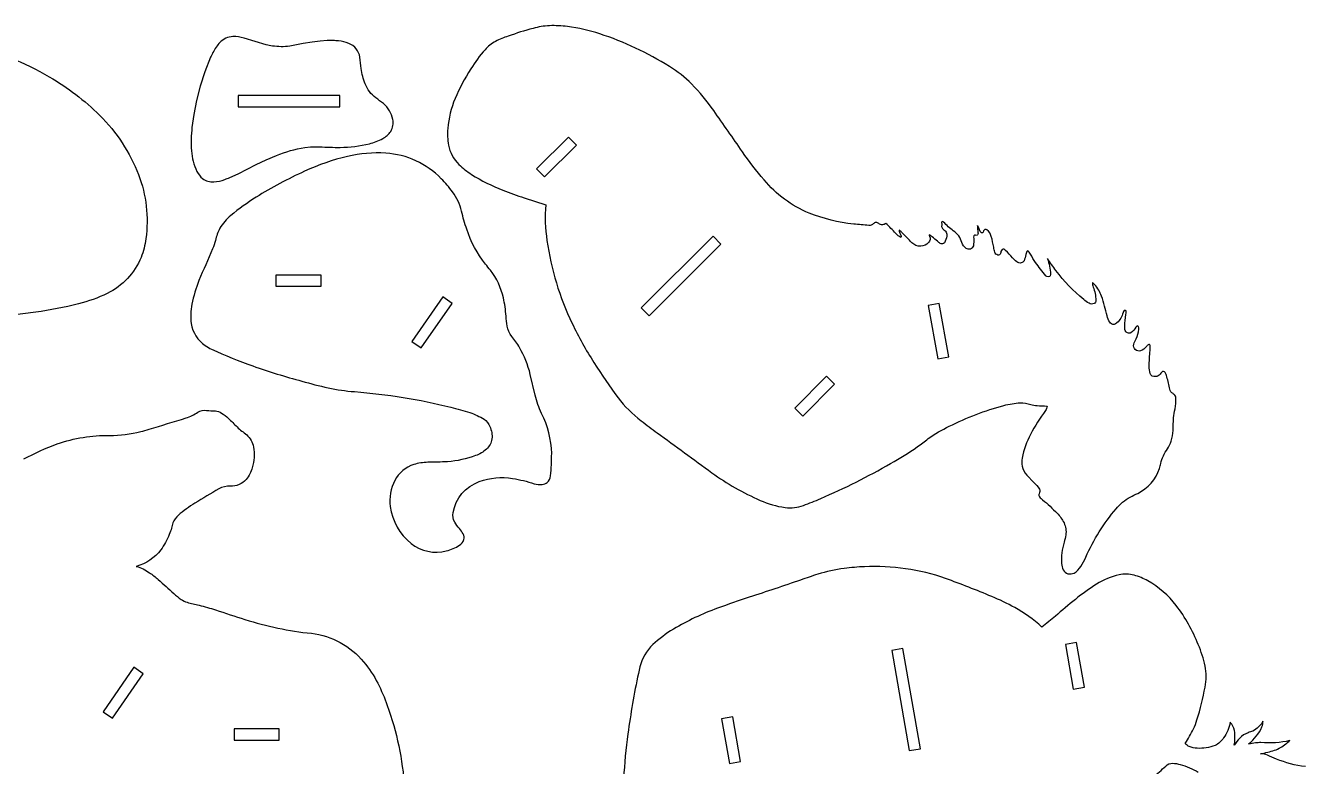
# Model space of a CAD drawing. Extents: x -678 to 636, y -56 to 1083.
# Drawn here: x -124 to 556, y 689 to 1083 of the extents above; entities that cross this region are included whole.
import ezdxf

# ---------------------------------------------------------------- set-up
doc = ezdxf.new("R2010")
doc.units = 0
doc.header["$MEASUREMENT"] = 0
doc.layers.get('0').update_dxf_attribs({"linetype": 'CONTINUOUS'})

msp = doc.modelspace()

# ---------------------------------------------------------------- linework, layer by layer
for points in [[(329.27, 977.54, 0.472542), (326.36, 977.34, -0.22285), (324, 976.58, 0.001624), (315.95, 977.28, -0.068121), (292.2, 983.11, -0.12294), (268.27, 1000.74, -0.02381), (256.77, 1015.71, 0.001574), (241.53, 1037.52, 0.042264), (229.77, 1051.73, 0.057419), (217.98, 1060.98, 0.061287), (180.92, 1078.33, 0.042216), (163.84, 1082.19, 0.038891), (154.22, 1082.66, 0.053878), (145.47, 1081.22, 0.024246), (132.29, 1077.06, 0.039203), (125.51, 1074.33, 0.093957), (119.96, 1069.87, 0.045786), (112.39, 1059.69, 0.044522), (104.02, 1043.95, 0.075403), (100.12, 1028.04, 0.062755), (100.55, 1019.22, 0.154552), (106.09, 1008.94, 0.054283), (112.81, 1003.68, 0.050589), (129.46, 995.28, 0.012561), (140.78, 991.21), (152.21, 987.53, 0.056962), (152.87, 968.56, 0.077991), (166.29, 924.48, 0.031223), (177.88, 903.65, 0.021695), (190.71, 885.03, 0.066128), (202.88, 872.81, 0.012098), (211.48, 866.37, -0.002903), (240.53, 845.17, 0.051664), (266.21, 830.47, 0.066066), (279.42, 826.69, 0.116399), (289.23, 827.82, 0.018336), (298.38, 831.46, 0.02908), (335.55, 850.09, 0.025635), (349.71, 858.9, 0.007028), (355.55, 863.27, -0.046863), (366.72, 869.83, -0.049175), (395.83, 880.93, -0.041508), (404.43, 882.32, -0.094251), (410.01, 881.43, 0.043478), (413.43, 880.85, 0.002725), (418.72, 880.6, -0.170198), (417.84, 878.2, 0.034561), (409.9, 865.54, 0.075272), (405.53, 852.97, 0.078691), (405.45, 848.71, 0.149428), (407.9, 843.92), (411.75, 840.02, -0.036385), (414.67, 836.5, -0.259667), (414.5, 834.05, 0.278525), (414.78, 832.29, 0.074068), (416.38, 830.82, -0.021462), (424.08, 823.67, -0.070209), (427.74, 818.51, -0.156754), (428.65, 812.13, -0.042814), (427.78, 808.24, 0.083035), (426.41, 796.9, 0.099043), (427.28, 793.61, 0.410108), (433.11, 791.89, 0.121168), (436.73, 795.44, 0.044531), (439.32, 800.38, -0.071518), (455.41, 826.02, -0.083569), (462.9, 832.26, -0.017319), (466.92, 834.19, 0.199218), (478.51, 847.42, 0.033314), (479.18, 850.12, -0.093942), (482.73, 857.84, 0.043112), (484.71, 861.89, 0.07813), (485.7, 867.58, -0.010511), (485.95, 874.33, -0.045257), (486.79, 879.03, 0.050349), (487.24, 884.82, 0.219237), (486.34, 886.79, -0.050899), (485.06, 887.64, -0.141018), (483.76, 890.29, 0.034098), (482.17, 896.91, 0.04051), (481.46, 898.46, 0.540897), (479.65, 898.56, -0.124694), (477.74, 896.63, -0.224341), (474.62, 896.49, -0.20451), (473.51, 897.95, -0.08534), (473.02, 901.65, -0.022348), (473.4, 908.36, 0.004974), (473.53, 911.64, 0.092324), (473.59, 912.78, 0.465358), (472.52, 913.17, 0.142161), (471.51, 912.19, -0.140197), (468.45, 909.86, -0.573079), (464.79, 913.43, -0.097038), (466.08, 916.25, 0.11842), (467.42, 921.35, 0.177577), (467.3, 922.82, 0.309517), (466.57, 923.13, 0.161792), (465.96, 922.46, -0.100321), (463.28, 919.57, -0.478851), (460.32, 920.67, -0.115052), (460, 922.98, -0.031602), (460.6, 929.23, 0.072918), (460.84, 930.81, 0.578926), (459.67, 931.28, 0.123345), (459.15, 930.26, -0.130178), (455.9, 924.81, -0.108216), (454.37, 924, -0.318296), (452.09, 925.1, -0.094082), (450.69, 928.44, 0.021518), (447.69, 938.94, 0.09786), (444.09, 945.07, 0.03274), (442.8, 946.28, 0.121912), (443.23, 943.82, -0.083977), (444.65, 936.72, -0.265467), (443.71, 935, -0.227759), (441.05, 935.17, -0.073492), (438.21, 937.17, -0.063951), (423.47, 952.59, -0.001993), (418.87, 958.89, -0.065814), (419.94, 954.91, -0.033038), (420.59, 950.56, -0.636537), (418.59, 949.38, -0.1072), (418.06, 949.85, -0.02213), (412.62, 956.78, -0.035849), (409.94, 961.36, 0.147773), (408.31, 963.12, 0.117008), (407.48, 961.07, -0.065461), (406.49, 957.82, -0.186611), (405.01, 956.59, -0.236214), (402.63, 957.18, -0.068673), (400.38, 959.36, 0.019958), (396.69, 963.3, 0.052886), (395.92, 963.86, 0.456459), (394.23, 962.77, -0.036884), (394.03, 961.7, -0.319333), (392.51, 960.79, -0.244637), (390.96, 962.32, -0.054525), (390.35, 964.98, 0.026472), (389.08, 970.69, 0.168091), (386.78, 974.13, 0.460719), (384.88, 973.68), (384.7, 972.93, -0.371112), (383.86, 972.61, -0.176591), (382.75, 974.25, 0.077651), (381.95, 976.13, 0.04134), (381.68, 976.45, -0.077471), (381.81, 974.54, -0.024305), (382.04, 972.36, -0.387706), (381.1, 971.24, 0.04491), (380.22, 971.38, 0.281354), (379.86, 971, 0.124384), (379.71, 969.55, -0.072041), (379.53, 965.74, -0.534247), (375.69, 964.32, -0.168584), (373.43, 967.41, 0.199715), (368.88, 973.61, -0.036089), (363.75, 978.29, 0.100537), (363.22, 978.58, 0.324624), (362.64, 978.14, 0.074546), (362.75, 977.62, -0.02832), (362.66, 976.05, 0.217003), (363.5, 974.53, -0.080053), (365.02, 972.98, -0.174452), (365.41, 970.89, -0.120196), (364.15, 967.38, -0.413352), (361.84, 966.96, -0.05516), (360.47, 968.15, -0.039078), (357.73, 970.53, 0.087231), (356.13, 971.49, 0.316019), (356.23, 970.9, -0.317179), (355.75, 967.41, -0.217836), (351.55, 965.5, -0.214543), (346.89, 967.33, 0.00346), (341.43, 973.04, 0.077735), (340.03, 973.95, 0.105778), (340.64, 972.02, -0.064046), (341.14, 970.78, -0.174397), (341.03, 970.17, -0.098785), (338.35, 972.29, 0.010363), (333.07, 977.64, -0.192388), (331.21, 976.94, -0.226857)], [(70.88, 1032.84, 0.184781), (65.95, 1041.26, 0.011254), (61.89, 1044.27, -0.136454), (56.22, 1051.74, -0.060758), (54.12, 1059.85, -0.002191), (53.45, 1065.87, 0.26826), (47.55, 1073.26, 0.07219), (42.08, 1074.56, 0.020381), (39.23, 1074.75), (35.96, 1074.72), (32.25, 1074.46), (28.05, 1073.96), (23.36, 1073.19, -0.008983), (16.14, 1071.79, -0.07392), (6.93, 1071.85, -0.020643), (3.58, 1072.5), (-8.15, 1076.03, 0.078568), (-14.11, 1076.89, 0.192811), (-20.94, 1073.78, 0.07529), (-24.66, 1068.46, 0.019181), (-25.9, 1065.85), (-28.95, 1058.2), (-31.46, 1050.48), (-33.44, 1042.86), (-34.9, 1035.52), (-35.83, 1028.61, 0.044501), (-36.1, 1016.21, 0.08879), (-33.22, 1005.28, 0.107011), (-30.15, 1001.43, 0.188625), (-24.23, 999.69, 0.071924), (-18.37, 1000.98, 0.017438), (-15.71, 1002), (-11.35, 1003.99), (-1.68, 1008.85), (3.6, 1011.39), (9.15, 1013.76, -0.059152), (24.08, 1017.88), (27.22, 1018.22), (30.42, 1018.35), (32.04, 1018.33, 0.016769), (43, 1018.02, 0.054486), (58.55, 1019.94, 0.057388), (65.6, 1022.68, 0.122302), (69.83, 1026.52, 0.205506)], [(-24.83, 964.11, 0.005788), (-32.12, 947.23, 0.04105), (-35.93, 934.69, 0.080681), (-36.22, 924.45, 0.205977), (-28.74, 912.72, 0.045633), (-25.38, 910.8, 0.024714), (-3.4, 901.9, 0.019689), (22.59, 893.82, 0.014897), (36.58, 890.26, 0.031658), (50.64, 888.25, -0.040976), (101.78, 879.98, -0.01316), (111.94, 877.12, -0.054976), (119.44, 873.63, -0.154932), (122.47, 869.72, -0.144626), (123.63, 863.14, -0.175825), (120.69, 857.7, -0.099375), (114.96, 854.27, -0.072382), (100.02, 851.04, -0.016027), (89.53, 850.73, 0.062085), (82.03, 849.55, 0.198695), (72.02, 841.09, 0.162273), (69.59, 827.28, 0.193611), (80.67, 807.55, 0.234306), (99.38, 803.68, 0.074764), (106.38, 806.62, 0.197809), (108.72, 809.63, 0.189058), (108.29, 812.64, 0.050269), (106.36, 815.47, -0.029541), (103.83, 818.92, -0.189313), (103, 824, -0.273344), (116.92, 840.44, -0.126468), (134.6, 842.14, -0.037935), (146.16, 839.36, 0.078528), (150.32, 838.98, 0.124111), (153, 839.98, 0.210924), (154.83, 843.47, 0.022805), (155.38, 855.4, 0.113445), (149.98, 876.72, -0.045804), (146.68, 886.33), (143.99, 897.38, 0.073707), (138.31, 911.7, 0.03925), (134.15, 917.59, -0.127436), (131.78, 923.05, -0.025077), (131.14, 928.38, 0.032606), (129.74, 938.14, 0.107501), (122.83, 952.71, 0.017551), (120.17, 956.02, -0.087371), (110.24, 974.52, -0.025339), (107.5, 984.07, 0.101212), (102.71, 994.38, 0.048029), (96.68, 1001.37, 0.184975), (67.21, 1014.94, 0.074535), (46.89, 1013.22, 0.050622), (24.03, 1005.32, 0.03268), (-1.74, 991.54, 0.031792), (-15.19, 981.81, 0.086048), (-21, 975.05, 0.069194), (-23.35, 968.58, -0.034224)]]:
    msp.add_lwpolyline(points, format="xyb", close=True)
for points in [[(-154.55, 1072.83, -0.071157), (-111.67, 1055.51, -0.063535), (-84.87, 1035.01, -0.103883), (-64.24, 1003.53, -0.125822), (-60.34, 969.48, -0.058409), (-62.84, 959.57, -0.186899), (-80.89, 940.45, -0.053724), (-96.09, 934.89, -0.029719), (-118.88, 930.51), (-146.68, 926.88, 0.016937)], [(-125.16, 852.48, -0.038158), (-107.42, 860.46, -0.087709), (-79.59, 864.98, 0.064684), (-63.05, 867.05, 0.012478), (-58.62, 868.26, 0.001256), (-38.97, 874.29, 0.078682), (-32.7, 877.38, -0.153023), (-28.04, 878.29, 0.00732), (-23.39, 877.97, -0.123438), (-20.15, 876.88, -0.04468), (-16.48, 874.06, -0.006183), (-11.83, 869.48, 0.021229), (-6.75, 865.3, -0.173316), (-3.15, 858.84, -0.124233), (-3.8, 847.85, -0.105892), (-7.02, 841.62, -0.23034), (-15.43, 838.03, 0.138003), (-21.51, 836.65, 0.001332), (-34.27, 828.97, 0.04333), (-43.06, 822.56, 0.107282), (-45.98, 818.53, 0.042863), (-46.7, 815.79, -0.04307), (-47.88, 812.35, -0.063856), (-52.39, 804.23, -0.162699), (-65.44, 795.44, -0.08012), (-58.43, 792.07, -0.035438), (-53.73, 788.44, -0.002832), (-45.53, 781.02, 0.030554), (-41.53, 777.85, 0.073925), (-38.38, 776.36, 0.01298), (-32.03, 774.78, -0.012643), (-23.3, 772.31, -0.003217), (-7.67, 767.18, 0.050106), (27.67, 759.86, -0.190981), (55.44, 744.66, -0.060071), (62.91, 733.38, -0.033689), (67.97, 721.6, -0.070329), (77.13, 677.93, 0.000867)], [(556.04, 689.11, -0.072462), (540.63, 693.1, 0.002512), (535.86, 695.13, 0.084174), (532.27, 695.88, 0.028857), (539.69, 697.74, 0.084355), (545.7, 701.16, 0.016017), (547.78, 702.86, -0.076831), (532.39, 701.79, 0.033953), (529.58, 701.65, 0.016224), (525.87, 701.08, 0.116639), (532.95, 710.15, 0.10824), (533.5, 713.19, -0.160307), (528.06, 707.94, -0.020077), (525.55, 707.09, 0.118622), (521.12, 704.1, 0.056735), (518.25, 700.44, 0.071798), (518.51, 707.11, 0.112281), (516.87, 711.59, 0.042976), (516, 712.65, -0.127297), (512.51, 704.27, -0.139663), (508.06, 700.32, -0.103129), (498.47, 698.79, -0.070306), (494.33, 699.66, -0.139531), (492.22, 701.39, 0.031574), (496.57, 709.07, 0.033688), (498.42, 713.9, 0.027922), (502.73, 731.33, 0.089098), (502.79, 742.49, 0.043241), (499.11, 753.84, 0.069097), (487.39, 774.68, 0.099062), (472.3, 787.76, 0.055164), (464.99, 790.74, 0.114018), (456.97, 790.94, 0.083585), (444.99, 785.99, 0.031644), (433.77, 777.9, 0.006245), (423.14, 769, -0.012228), (415.96, 763.21, 0.060098), (401.51, 773.55, 0.032892), (389.31, 779.4, 0.012103), (364.77, 789.01, 0.096467), (321.66, 795.24, 0.018174), (310.91, 794.38, 0.043455), (296.85, 791.21, 0.013124), (287.72, 788.19, -0.004811), (260.38, 779.01, 0.006416), (243.56, 773.23, 0.044644), (220.07, 762.09, 0.051416), (209.14, 753.84, 0.145762), (202.25, 742, 0.017655), (201.45, 738.57, 0.01655), (195.86, 706.45, 0.020828), (193.65, 682.78, 0.022262)], [(475.01, 683.38, 0.023117), (481.79, 689.36, -0.200838), (485.48, 690.87, -0.055662), (489.54, 690.18, -0.068955), (499.03, 686.08, -0.011762)]]:
    msp.add_lwpolyline(points, format="xyb")
for points in [[(42.7, 1039.55), (42.7, 1045.55), (-11.3, 1045.55), (-11.3, 1039.55)], [(168.6, 1019.26), (164.36, 1023.5), (147.38, 1006.53), (151.63, 1002.29)], [(245.39, 966.67), (241.15, 970.91), (202.96, 932.73), (207.21, 928.49)], [(32.77, 944.2), (32.77, 950.2), (8.77, 950.2), (8.77, 944.2)], [(86.01, 911.5), (102.44, 935.16), (97.51, 938.58), (81.08, 914.92)], [(366.56, 906.75), (361.45, 935.09), (355.54, 934.03), (360.66, 905.69)], [(305.79, 892.23), (301.55, 896.47), (284.57, 879.5), (288.82, 875.26)], [(345.5, 697.53), (351.41, 698.57), (342.03, 751.75), (336.12, 750.7)], [(432.63, 730.27), (438.54, 731.31), (434.37, 754.94), (428.46, 753.9)], [(-66.66, 741.83), (-83.08, 718.18), (-78.16, 714.76), (-61.73, 738.41)], [(249.88, 690.75), (255.79, 691.79), (251.62, 715.43), (245.71, 714.38)], [(-13.42, 709.13), (-13.42, 703.13), (10.58, 703.13), (10.58, 709.13)]]:
    msp.add_lwpolyline(points, close=True)

doc.saveas('drawing.dxf')
